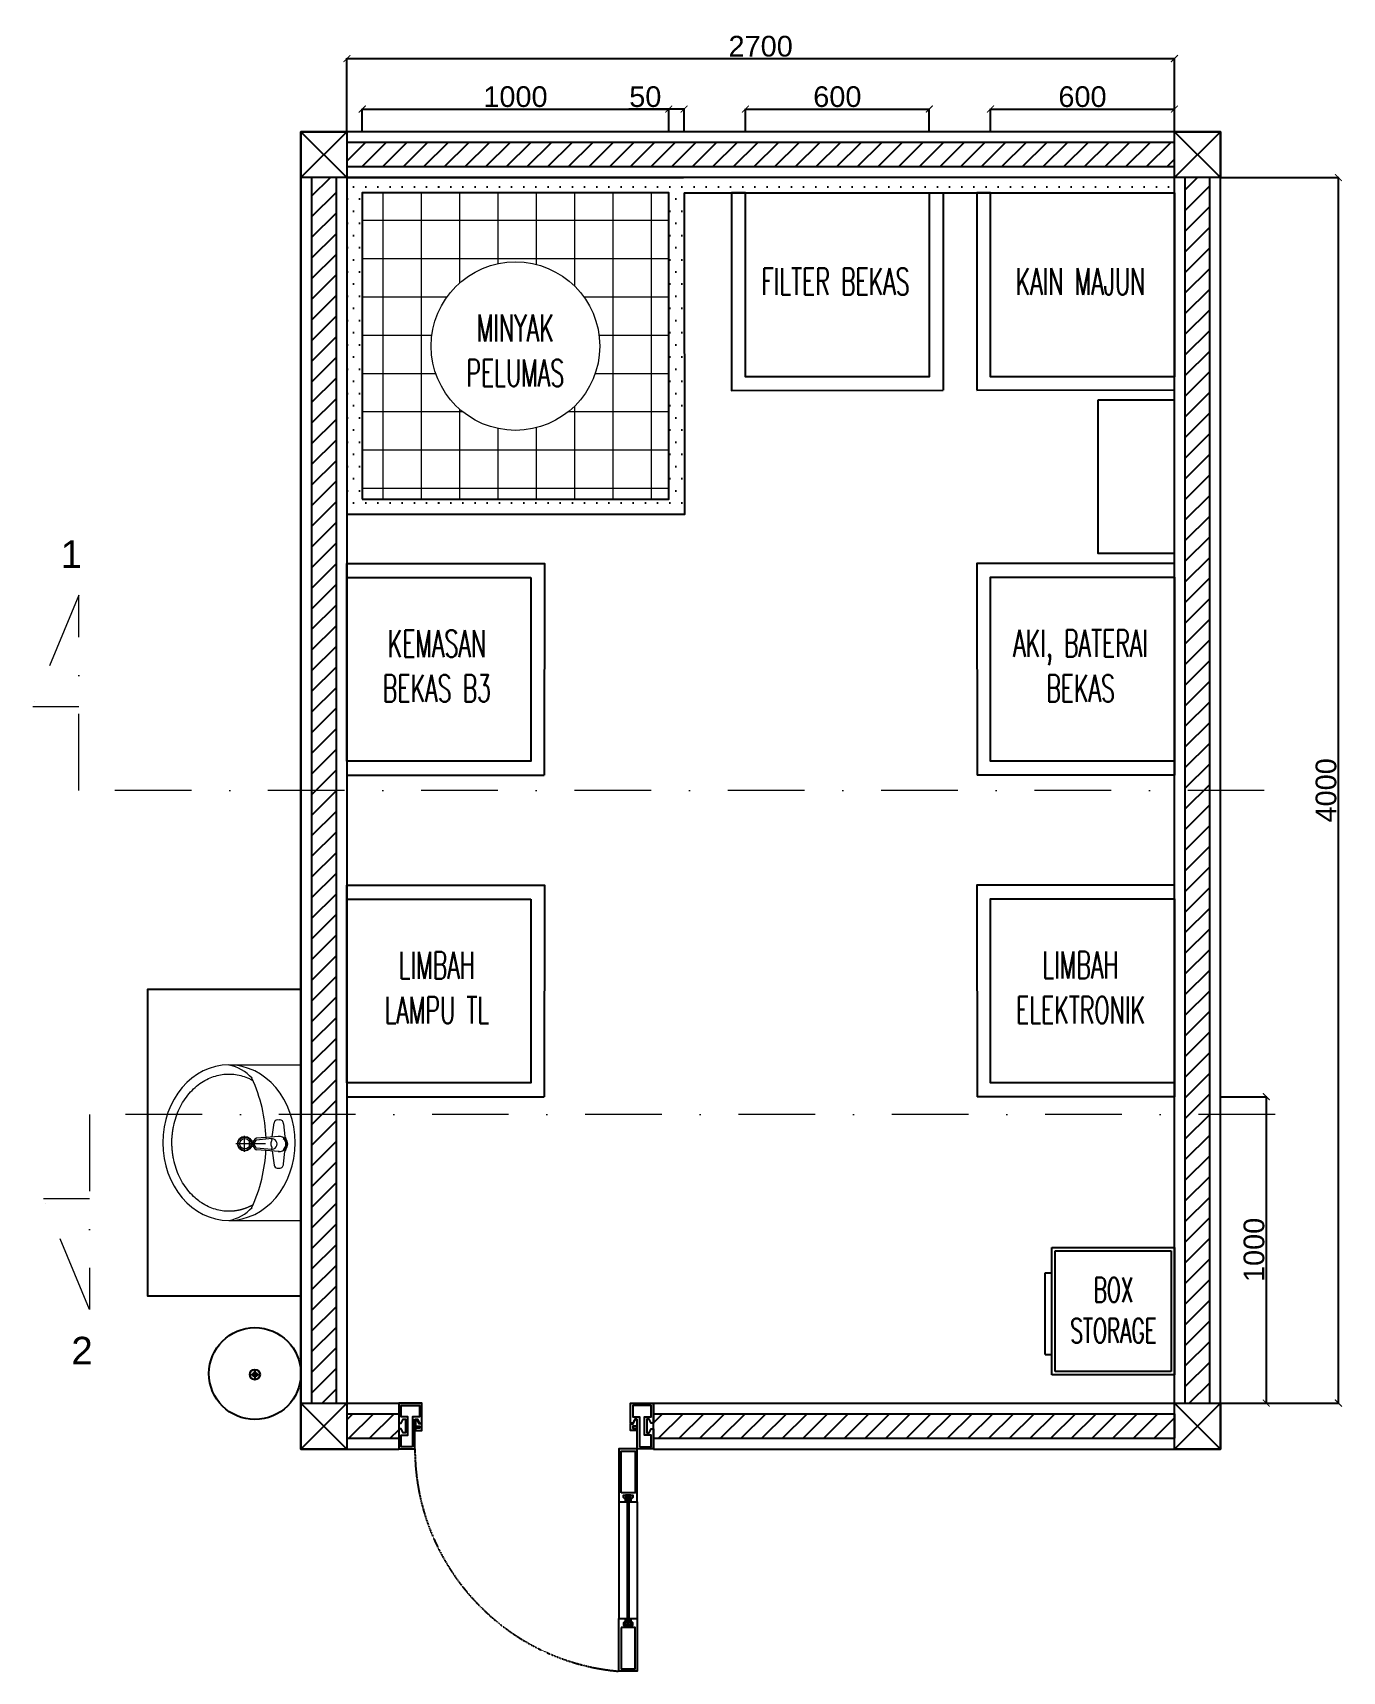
# Model space of a CAD drawing. Header units: millimetres. Extents: x -115011 to 94068, y -14280 to 53583.
# Drawn here: x 26041 to 30314, y -14280 to -8932 of the extents above; entities that cross this region are included whole.
import ezdxf

# ---------------------------------------------------------------- set-up
doc = ezdxf.new("R2010")
doc.units = ezdxf.units.MM
doc.linetypes.add('DASHDOT', pattern=[1, 0.5, -0.25, 0, -0.25])
doc.linetypes.add('HIDDEN', pattern=[0.375, 0.25, -0.125])
doc.layers.add('ALM', color=120, linetype='Continuous')
doc.layers.add('inst ME', color=7, linetype='Continuous', lineweight=13)
doc.styles.add('300', font='rs.shx', dxfattribs={"width": 0.6, "height": 100})
doc.styles.get("Standard").update_dxf_attribs({"font": 'arial.ttf'})
doc.dimstyles.new('ISO-25', dxfattribs={"dimtxt": 67.5, "dimasz": 22.5, "dimexe": 1.25, "dimexo": 0.625, "dimgap": 5.63, "dimtad": 1, "dimtoh": 1, "dimdec": 0, "dimtxsty": 'Standard', "dimblk": 'ARCHTICK', "dimcen": 2.5, "dimclrd": 40, "dimclre": 40, "dimclrt": 1, "dimadec": 0, "dimazin": 0, "dimtfac": 1, "dimtdec": 0, "dimtmove": 0, "dimatfit": 3, "dimldrblk": 'BOXFILLED', "dimfxl": 1, "dimarcsym": 0})
pattern_1 = [(45, (20797.434, -16697.138), (-33.67596, 33.67596), [])]

# ---------------------------------------------------------------- blocks, each defined once
blk = doc.blocks.new('A$C33FC0FF0')
at = {"lineweight": 5}
for p, q in [((0, 0.4507), (0.508, 0.4507)), ((0, 0.2159), (0, 0.4507)), ((0.508, 0.2159), (0.508, 0.4507)), ((0.1789, 0.3732), (0.1792, 0.3806)), ((0.1929, 0.3939), (0.2338, 0.3984)), ((0.2335, 0.3797), (0.2398, 0.3058)), ((0.2832, 0.3797), (0.277, 0.3058)), ((0.3236, 0.3939), (0.2827, 0.3984)), ((0.3375, 0.3732), (0.3372, 0.3806)), ((0.2354, 0.3571), (0.1891, 0.3634)), ((0.2409, 0.3556), (0.2454, 0.3058)), ((0.2576, 0.3357), (0.2576, 0.2387)), ((0.2759, 0.3552), (0.2714, 0.3058)), ((0.281, 0.3571), (0.3273, 0.3634)), ((0.2483, 0.2966), (0.2503, 0.2841)), ((0.2681, 0.2966), (0.2661, 0.2841)), ((0.2841, 0.267), (0.2315, 0.267))]:
    blk.add_line(p, q, dxfattribs=at)
for radius in [0.0238, 0.0218, 0.0168]:
    blk.add_circle((0.2574, 0.2676), radius, dxfattribs=at)
for centre, radius, start, end in [((0.1922, 0.381), 0.0129, 87.0247, 181.3762), ((0.2584, 0.3802), 0.0249, 351.5466, 188.4534), ((0.2328, 0.4098), 0.0115, 274.681, 310.7525), ((0.2584, 0.3802), 0.0277, 49.1745, 130.7525), ((0.2584, 0.3802), 0.0219, 37.1419, 142.8581), ((0.284, 0.4098), 0.0115, 229.1745, 265.319), ((0.3242, 0.381), 0.0129, 358.6238, 92.9753), ((0.2545, -0.1673), 0.5045, 91.752, 114.6686), ((0.1903, 0.3749), 0.0115, 188.6096, 263.9713), ((0.2584, 0.3555), 0.0175, 352.5304, 188.6494), ((0.2427, 0.3589), 0.00379, 241.8872, 322.8859), ((0.26, 0.3772), 0.0251, 235.2792, 265.1488), ((0.2557, 0.3798), 0.0276, 274.5723, 303.0138), ((0.2737, 0.3589), 0.00379, 217.1141, 298.1128), ((0.2545, -0.1673), 0.5045, 65.3314, 87.4489), ((0.3261, 0.3749), 0.0115, 276.0287, 351.3904), ((0.136, 0.1886), 0.1379, 131.9061, 168.5305), ((0.2584, 0.3149), 0.0207, 206.0612, 333.9388), ((0.2584, 0.3132), 0.015, 209.6977, 330.3023), ((0.2582, 0.2909), 0.0104, 220.6132, 319.3868), ((0.373, 0.1886), 0.1379, 11.4697, 48.0939)]:
    blk.add_arc(centre, radius, start, end, dxfattribs=at)
at = {"lineweight": 5, "extrusion": (5.55112e-17, -3.33067e-16, -1)}
blk.add_ellipse((0.254, 0.2159), major_axis=(0.254, 0), ratio=0.850394, dxfattribs=at)
at = {"lineweight": 5}
blk.add_open_spline([(0.4566, 0.295), (0.4577, 0.2931), (0.4587, 0.2912), (0.4603, 0.2883), (0.4607, 0.2873), (0.4617, 0.2854), (0.4622, 0.2844), (0.4627, 0.2832), (0.4629, 0.283), (0.4633, 0.282), (0.4636, 0.2813), (0.4644, 0.2796), (0.4648, 0.2786), (0.4657, 0.2767), (0.4661, 0.2757), (0.4668, 0.2737), (0.4672, 0.2728), (0.468, 0.2708), (0.4683, 0.2698), (0.469, 0.2679), (0.4694, 0.2669), (0.4699, 0.2655), (0.47, 0.265), (0.4703, 0.264), (0.4705, 0.2635), (0.4708, 0.2625), (0.471, 0.262), (0.4713, 0.2611), (0.4714, 0.2606), (0.4715, 0.2601), (0.4716, 0.2601), (0.4717, 0.2596), (0.4718, 0.2591), (0.4721, 0.2582), (0.4722, 0.2577), (0.4725, 0.2567), (0.4726, 0.2562), (0.4729, 0.2552), (0.473, 0.2548), (0.4734, 0.2533), (0.4736, 0.2523), (0.4741, 0.2504), (0.4743, 0.2494), (0.4747, 0.2475), (0.4749, 0.2465), (0.4753, 0.2446), (0.4755, 0.2437), (0.4758, 0.2417), (0.476, 0.2408), (0.4763, 0.2389), (0.4764, 0.2379), (0.4767, 0.236), (0.4768, 0.2351), (0.477, 0.2332), (0.4771, 0.2322), (0.4774, 0.2294), (0.4776, 0.2275), (0.4778, 0.2238), (0.4779, 0.2219), (0.478, 0.2191), (0.478, 0.2182), (0.478, 0.2168), (0.478, 0.2163), (0.478, 0.2159), (0.478, 0.2017), (0.476, 0.1868), (0.4693, 0.1641), (0.4665, 0.1565), (0.4595, 0.1415), (0.4553, 0.134), (0.4493, 0.1249), (0.448, 0.1231), (0.4429, 0.1159), (0.4387, 0.1106), (0.4281, 0.0987), (0.4214, 0.0921), (0.4069, 0.0798), (0.3992, 0.0741), (0.3828, 0.0636), (0.3742, 0.0588), (0.3564, 0.0503), (0.3473, 0.0466), (0.3286, 0.0403), (0.319, 0.0377), (0.305, 0.0347), (0.3003, 0.0339), (0.2908, 0.0324), (0.2861, 0.0318), (0.2769, 0.0308), (0.2722, 0.0304), (0.2631, 0.03), (0.2587, 0.0299), (0.2539, 0.0299), (0.2538, 0.0299), (0.2491, 0.0299), (0.2448, 0.03), (0.2358, 0.0304), (0.2311, 0.0308), (0.2219, 0.0318), (0.2172, 0.0324), (0.2077, 0.0339), (0.203, 0.0347), (0.189, 0.0377), (0.1794, 0.0403), (0.1607, 0.0466), (0.1516, 0.0503), (0.1338, 0.0588), (0.1252, 0.0636), (0.1088, 0.0741), (0.1011, 0.0798), (0.0866, 0.0921), (0.0799, 0.0987), (0.0678, 0.1123), (0.0623, 0.1195), (0.0527, 0.134), (0.0485, 0.1415), (0.0415, 0.1565), (0.0387, 0.1641), (0.032, 0.1868), (0.03, 0.2017), (0.03, 0.2301), (0.032, 0.245), (0.0387, 0.2676), (0.0415, 0.2752), (0.0469, 0.2866), (0.0489, 0.2906), (0.051, 0.2944)], degree=3, knots=[2.909358, 2.909358, 2.909358, 2.909358, 3.057135, 3.057135, 3.131023, 3.131023, 3.204911, 3.204911, 3.223577, 3.223577, 3.278799, 3.278799, 3.352687, 3.352687, 3.426575, 3.426575, 3.500463, 3.500463, 3.574351, 3.574351, 3.64824, 3.64824, 3.685184, 3.685184, 3.722128, 3.722128, 3.759072, 3.759072, 3.796016, 3.796016, 3.796675, 3.796675, 3.83296, 3.83296, 3.869904, 3.869904, 3.906848, 3.906848, 3.943792, 3.943792, 4.01768, 4.01768, 4.091568, 4.091568, 4.165457, 4.165457, 4.239345, 4.239345, 4.313233, 4.313233, 4.387121, 4.387121, 4.461009, 4.461009, 4.534897, 4.534897, 4.682673, 4.682673, 4.83045, 4.83045, 4.904338, 4.904338, 4.942871, 4.942871, 4.942871, 5.090647, 5.090647, 5.164535, 5.164535, 5.238424, 5.238424, 5.257089, 5.257089, 5.312312, 5.312312, 5.3862, 5.3862, 5.460088, 5.460088, 5.533976, 5.533976, 5.607864, 5.607864, 5.681752, 5.681752, 5.718696, 5.718696, 5.755641, 5.755641, 5.792585, 5.792585, 5.829529, 5.829529, 5.830188, 5.830188, 5.866473, 5.866473, 5.903417, 5.903417, 5.940361, 5.940361, 5.977305, 5.977305, 6.051193, 6.051193, 6.125081, 6.125081, 6.198969, 6.198969, 6.272857, 6.272857, 6.346746, 6.346746, 6.420634, 6.420634, 6.494522, 6.494522, 6.56841, 6.56841, 6.716186, 6.716186, 6.863963, 6.863963, 6.937851, 6.937851, 6.976384, 6.976384, 6.976384, 6.976384], dxfattribs=at)
blk = doc.blocks.new('_ArchTick')
at = {"color": 0, "linetype": 'ByBlock', "const_width": 0.15}
blk.add_lwpolyline([(-0.5, -0.5), (0.5, 0.5)], dxfattribs=at)
blk = doc.blocks.new('*D11')
at = {"color": 40, "lineweight": -2, "transparency": 16777216}
for p, q in [((29916.9, -9404.6), (30302.5, -9404.6)), ((30301.3, -13404.6), (30301.3, -9404.6)), ((29916.9, -13404.6), (30302.5, -13404.6))]:
    blk.add_line(p, q, dxfattribs=at)
at = {"layer": 'Defpoints', "color": 0, "transparency": 16777216}
for p in [(29916.3, -9404.6), (30301.3, -9404.6), (29916.3, -13404.6)]:
    blk.add_point(p, dxfattribs=at)
at = {"color": 40, "lineweight": -2, "transparency": 16777216, "xscale": 22.5, "yscale": 22.5, "zscale": 22.5}
for p, rotation in [((30301.3, -9404.6), 90), ((30301.3, -13404.6), 270)]:
    blk.add_blockref('_ArchTick', p, dxfattribs=dict(at, rotation=rotation))
at = {"color": 1, "transparency": 16777216, "insert": (30261.2, -11404.6), "char_height": 67.5, "attachment_point": 5, "rotation": 90}
blk.add_mtext('4000', dxfattribs=at)
blk = doc.blocks.new('_BoxFilled')
at = {"color": 0, "linetype": 'ByBlock', "lineweight": -2}
blk.add_line((-0.5, 0), (-1, 0), dxfattribs=at)
at = {"color": 0, "linetype": 'ByBlock'}
blk.add_solid([(-0.5, 0.5), (0.5, 0.5), (-0.5, -0.5), (0.5, -0.5)], dxfattribs=at)
blk = doc.blocks.new('*D12')
at = {"color": 40, "lineweight": -2, "transparency": 16777216}
for p, q in [((27066.3, -9254), (27066.3, -9014.9)), ((27066.3, -9016.2), (29766.3, -9016.2)), ((29766.3, -9254), (29766.3, -9014.9))]:
    blk.add_line(p, q, dxfattribs=at)
at = {"layer": 'Defpoints', "color": 0, "transparency": 16777216}
for p in [(29766.3, -9016.2), (27066.3, -9254.6), (29766.3, -9254.6)]:
    blk.add_point(p, dxfattribs=at)
at = {"color": 40, "lineweight": -2, "transparency": 16777216, "xscale": 22.5, "yscale": 22.5, "zscale": 22.5, "rotation": 180}
blk.add_blockref('_ArchTick', (27066.3, -9016.2), dxfattribs=at)
at = {"color": 40, "lineweight": -2, "transparency": 16777216, "xscale": 22.5, "yscale": 22.5, "zscale": 22.5}
blk.add_blockref('_ArchTick', (29766.3, -9016.2), dxfattribs=at)
at = {"color": 1, "transparency": 16777216, "insert": (28416.3, -8976.1), "char_height": 67.5, "attachment_point": 5}
blk.add_mtext('2700', dxfattribs=at)
blk = doc.blocks.new('*D13')
at = {"color": 40, "lineweight": -2, "transparency": 16777216}
for p, q in [((27116.3, -9254), (27116.3, -9179.6)), ((27116.3, -9180.8), (28116.3, -9180.8)), ((28116.3, -9254), (28116.3, -9179.6))]:
    blk.add_line(p, q, dxfattribs=at)
at = {"layer": 'Defpoints', "color": 0, "transparency": 16777216}
for p in [(28116.3, -9180.8), (27116.3, -9254.6), (28116.3, -9254.6)]:
    blk.add_point(p, dxfattribs=at)
at = {"color": 40, "lineweight": -2, "transparency": 16777216, "xscale": 22.5, "yscale": 22.5, "zscale": 22.5, "rotation": 180}
blk.add_blockref('_ArchTick', (27116.3, -9180.8), dxfattribs=at)
at = {"color": 40, "lineweight": -2, "transparency": 16777216, "xscale": 22.5, "yscale": 22.5, "zscale": 22.5}
blk.add_blockref('_ArchTick', (28116.3, -9180.8), dxfattribs=at)
at = {"color": 1, "transparency": 16777216, "insert": (27616.3, -9140.7), "char_height": 67.5, "attachment_point": 5}
blk.add_mtext('1000', dxfattribs=at)
blk = doc.blocks.new('*D14')
at = {"color": 40, "lineweight": -2, "transparency": 16777216}
for p, q in [((28116.3, -9180.8), (27986, -9180.8)), ((28116.3, -9254), (28116.3, -9179.6)), ((28166.5, -9180.8), (28116.3, -9180.8)), ((28166.5, -9254), (28166.5, -9179.6))]:
    blk.add_line(p, q, dxfattribs=at)
at = {"layer": 'Defpoints', "color": 0, "transparency": 16777216}
for p in [(28116.3, -9180.8), (28116.3, -9254.6), (28166.5, -9254.6)]:
    blk.add_point(p, dxfattribs=at)
at = {"color": 40, "lineweight": -2, "transparency": 16777216, "xscale": 22.5, "yscale": 22.5, "zscale": 22.5, "rotation": 180}
blk.add_blockref('_ArchTick', (28116.3, -9180.8), dxfattribs=at)
at = {"color": 40, "lineweight": -2, "transparency": 16777216, "xscale": 22.5, "yscale": 22.5, "zscale": 22.5}
blk.add_blockref('_ArchTick', (28166.5, -9180.8), dxfattribs=at)
at = {"color": 1, "transparency": 16777216, "insert": (28039.9, -9140.7), "char_height": 67.5, "attachment_point": 5}
blk.add_mtext('50', dxfattribs=at)
blk = doc.blocks.new('*D15')
at = {"color": 40, "lineweight": -2, "transparency": 16777216}
for p, q in [((28366.5, -9254), (28366.5, -9179.6)), ((28366.5, -9180.8), (28966.5, -9180.8)), ((28966.5, -9254), (28966.5, -9179.6))]:
    blk.add_line(p, q, dxfattribs=at)
at = {"layer": 'Defpoints', "color": 0, "transparency": 16777216}
for p in [(28966.5, -9180.8), (28366.5, -9254.6), (28966.5, -9254.6)]:
    blk.add_point(p, dxfattribs=at)
at = {"color": 40, "lineweight": -2, "transparency": 16777216, "xscale": 22.5, "yscale": 22.5, "zscale": 22.5, "rotation": 180}
blk.add_blockref('_ArchTick', (28366.5, -9180.8), dxfattribs=at)
at = {"color": 40, "lineweight": -2, "transparency": 16777216, "xscale": 22.5, "yscale": 22.5, "zscale": 22.5}
blk.add_blockref('_ArchTick', (28966.5, -9180.8), dxfattribs=at)
at = {"color": 1, "transparency": 16777216, "insert": (28666.5, -9140.7), "char_height": 67.5, "attachment_point": 5}
blk.add_mtext('600', dxfattribs=at)
blk = doc.blocks.new('*D16')
at = {"color": 40, "lineweight": -2, "transparency": 16777216}
for p, q in [((29166.3, -9254), (29166.3, -9179.6)), ((29166.3, -9180.8), (29766.3, -9180.8)), ((29766.3, -9254), (29766.3, -9179.6))]:
    blk.add_line(p, q, dxfattribs=at)
at = {"layer": 'Defpoints', "color": 0, "transparency": 16777216}
for p in [(29766.3, -9180.8), (29166.3, -9254.6), (29766.3, -9254.6)]:
    blk.add_point(p, dxfattribs=at)
at = {"color": 40, "lineweight": -2, "transparency": 16777216, "xscale": 22.5, "yscale": 22.5, "zscale": 22.5, "rotation": 180}
blk.add_blockref('_ArchTick', (29166.3, -9180.8), dxfattribs=at)
at = {"color": 40, "lineweight": -2, "transparency": 16777216, "xscale": 22.5, "yscale": 22.5, "zscale": 22.5}
blk.add_blockref('_ArchTick', (29766.3, -9180.8), dxfattribs=at)
at = {"color": 1, "transparency": 16777216, "insert": (29466.3, -9140.7), "char_height": 67.5, "attachment_point": 5}
blk.add_mtext('600', dxfattribs=at)
blk = doc.blocks.new('*D17')
at = {"color": 40, "lineweight": -2, "transparency": 16777216}
for p, q in [((29916.9, -12404.6), (30067.5, -12404.6)), ((30066.2, -13404.6), (30066.2, -12404.6)), ((29916.9, -13404.6), (30067.5, -13404.6))]:
    blk.add_line(p, q, dxfattribs=at)
at = {"layer": 'Defpoints', "color": 0, "transparency": 16777216}
for p in [(29916.3, -12404.6), (30066.2, -12404.6), (29916.3, -13404.6)]:
    blk.add_point(p, dxfattribs=at)
at = {"color": 40, "lineweight": -2, "transparency": 16777216, "xscale": 22.5, "yscale": 22.5, "zscale": 22.5}
for p, rotation in [((30066.2, -12404.6), 90), ((30066.2, -13404.6), 270)]:
    blk.add_blockref('_ArchTick', p, dxfattribs=dict(at, rotation=rotation))
at = {"color": 1, "transparency": 16777216, "insert": (30026.2, -12904.6), "char_height": 67.5, "attachment_point": 5, "rotation": 90}
blk.add_mtext('1000', dxfattribs=at)

msp = doc.modelspace()

# ---------------------------------------------------------------- hatches: boundary and pattern name
at = {"true_color": 0xed1f24}
h = msp.add_hatch(dxfattribs=at)
h.set_pattern_fill('ANSI31', color=240, scale=15)
h.set_pattern_definition(pattern_1)
h.paths.add_polyline_path([(29881.3, -9404.6), (29801.3, -9404.6), (29801.3, -13404.6), (29881.3, -13404.6)])
h.paths.add_polyline_path([(27066.3, -9289.6), (27066.3, -9369.6), (29766.3, -9369.6), (29766.3, -9289.6)])
h.paths.add_polyline_path([(26951.3, -13404.6), (27031.3, -13404.6), (27031.3, -9404.6), (26951.3, -9404.6)])
h = msp.add_hatch()
h.set_pattern_fill('DOTS', color=256, scale=25)
h.set_pattern_definition([(0, (20797.434, -16697.138), (19.84375, 39.6875), [0, -39.6875])])
h.paths.add_polyline_path([(29766.3, -9404.6), (27066.3, -9404.6), (27066.3, -10504.6), (28166.3, -10504.6), (28164.5, -9454.6), (29766.3, -9454.6)])
h.paths.add_polyline_path([(28116.3, -9454.6), (28116.3, -10454.6), (27116.3, -10454.6), (27116.3, -9454.6)], flags=16)
h = msp.add_hatch(dxfattribs=at)
h.set_pattern_fill('ANSI31', color=240, scale=15)
h.set_pattern_definition(pattern_1)
h.paths.add_polyline_path([(27066.3, -13439.6), (27066.3, -13519.6), (27235.9, -13519.6), (27235.9, -13439.6)])
h = msp.add_hatch(dxfattribs=at)
h.set_pattern_fill('ANSI31', color=240, scale=15)
h.set_pattern_definition([(45, (20525.087, -16697.138), (-33.67596, 33.67596), [])])
h.paths.add_polyline_path([(28005.6, -13457), (27998.9, -13470.5), (27999.8, -13472), (28006.5, -13458.5)])
h = msp.add_hatch(dxfattribs=at)
h.set_pattern_fill('ANSI31', color=240, scale=15)
h.set_pattern_definition(pattern_1)
h.paths.add_polyline_path([(28066.3, -13439.6), (28066.3, -13519.6), (29766.3, -13519.6), (29766.3, -13439.6)])
at = {"layer": 'inst ME'}
h = msp.add_hatch(dxfattribs=at)
h.set_pattern_fill('ANSI37', color=129, scale=1000, angle=45)
h.set_pattern_definition([(90, (25059.59, -22418.51), (-125, 0), []), (180, (25059.59, -22418.51), (-7e-15, -125), [])])
h.paths.add_polyline_path([(28116.3, -9454.6), (27116.3, -9454.6), (27116.3, -10454.6), (28116.3, -10454.6)])
h.paths.add_polyline_path([(27891.3, -9954.6, -1), (27341.3, -9954.6, -1)], flags=16)
h.paths.add_polyline_path([(27493.3, -10034.7), (27738.4, -10034.7), (27738.4, -9902.7), (27493.3, -9902.7)], flags=8)

# ---------------------------------------------------------------- linework, layer by layer
at = {"linetype": 'Continuous'}
for p, q in [((29366.3, -12896.9), (29766.3, -12896.9)), ((29366.3, -13312.3), (29366.3, -12896.9)), ((29377.4, -12908), (29755.2, -12908)), ((29377.4, -13301.2), (29377.4, -12908)), ((29755.2, -12908), (29755.2, -13301.2)), ((29766.3, -12896.9), (29766.3, -13312.3)), ((29344.1, -12979), (29366.3, -12979)), ((29344.1, -13245.6), (29344.1, -12979)), ((29766.3, -13312.3), (29366.3, -13312.3)), ((29755.2, -13301.2), (29377.4, -13301.2))]:
    msp.add_line(p, q, dxfattribs=at)
for points in [[(28066.3, -13554.6), (29916.3, -13554.6), (29916.3, -9254.6), (26916.3, -9254.6), (26916.3, -13554.6), (27235.9, -13554.6)], [(29766.3, -9289.6), (27066.3, -9289.6)], [(26916.3, -13404.6), (26916.3, -9404.6)], [(26951.3, -9404.6), (26951.3, -13404.6)], [(27031.3, -9404.6), (27031.3, -13404.6)], [(29766.3, -9369.6), (27066.3, -9369.6)], [(27991.4, -13404.6), (29766.3, -13404.6), (29766.3, -9404.6), (27066.3, -9404.6), (27066.3, -13404.6)], [(27066.3, -9404.6), (27066.3, -10504.6)], [(27066.3, -9404.6), (28164.4, -9404.6)], [(29801.3, -13404.6), (29801.3, -9404.6)], [(29881.3, -13404.6), (29881.3, -9404.6)], [(28166.5, -9454.6), (28168.3, -10504.6), (27066.3, -10504.6)], [(27116.3, -10454.6), (28116.3, -10454.6), (28116.3, -9454.6), (27116.3, -9454.6), (27116.3, -10454.6)], [(28166.5, -9454.6), (29766.3, -9454.6)], [(28366.5, -9454.6), (28321.5, -9454.6), (28321.5, -10054.6), (28321.5, -10099.6), (29011.8, -10098.5)], [(28366.5, -9454.6), (28966.5, -9454.6), (28966.5, -10054.6), (28366.5, -10054.6), (28366.5, -9454.6)], [(28966.8, -9454.6), (29011.8, -9454.6), (29011.8, -10098.5)], [(29166.3, -9454.6), (29121.3, -9454.6), (29121.3, -10098.5)], [(29166.3, -9454.6), (29766.3, -9454.6), (29766.3, -10054.6), (29166.3, -10054.6), (29166.3, -9454.6)], [(29121.3, -10098.4), (29766.3, -10097.4)], [(29516.3, -10130.8), (29516.3, -10630.8), (29766.3, -10630.8), (29766.3, -10130.8), (29516.3, -10130.8)], [(27066.3, -10709.2), (27066.3, -10664.2), (27666.3, -10664.2), (27711.3, -10664.2), (27710.2, -11354.6)], [(29766.3, -10709.2), (29766.3, -10664.2), (29166.3, -10664.2), (29121.3, -10664.2), (29122.3, -11354.6)], [(27666.3, -10709.6), (27666.3, -11309.6), (27066.3, -11309.6), (27066.3, -10709.6), (27666.3, -10709.6)], [(29766.3, -10709.2), (29766.3, -11309.2), (29166.3, -11309.2), (29166.3, -10709.2), (29766.3, -10709.2)], [(27066.3, -11309.6), (27066.3, -11354.6), (27710.2, -11354.6)], [(29766.3, -11309.6), (29766.3, -11354.6), (29122.3, -11354.6)], [(27066.3, -11759.2), (27066.3, -11714.2), (27666.3, -11714.2), (27711.3, -11714.2), (27710.2, -12404.6)], [(27666.3, -11759.6), (27666.3, -12359.6), (27066.3, -12359.6), (27066.3, -11759.6), (27666.3, -11759.6)], [(29766.3, -11759.2), (29766.3, -11714.2), (29166.3, -11714.2), (29121.3, -11714.2), (29122.3, -12404.6)], [(29766.3, -11759.2), (29766.3, -12359.2), (29166.3, -12359.2), (29166.3, -11759.2), (29766.3, -11759.2)], [(26916.3, -13554.6), (26916.3, -13054.6), (26916.3, -12054.6), (26416.3, -12054.6), (26416.3, -13054.6), (26916.3, -13054.6)], [(27066.3, -12359.6), (27066.3, -12404.6), (27710.2, -12404.6)], [(29766.3, -12359.6), (29766.3, -12404.6), (29122.3, -12404.6)], [(29344.1, -13245.6), (29366.3, -13245.6)], [(26749.6, -13311.5), (26783, -13311.6)], [(26766.3, -13311.5), (26766.3, -13294.8)], [(26766.3, -13294.8), (26766.3, -13328.2)], [(27066.3, -13404.6), (27238.8, -13404.6)], [(27066.3, -13404.6), (27310.8, -13404.6)], [(27235.9, -13404.6), (27235.9, -13554.6)], [(28066.3, -13554.4), (28066.3, -13404.6)], [(27066.3, -13439.6), (27235.9, -13439.6)], [(28066.3, -13439.6), (29766.3, -13439.6)], [(29766.3, -13439.6), (29766.3, -13519.6)], [(27066.3, -13519.6), (27235.9, -13519.6)], [(28066.3, -13519.6), (29766.3, -13519.6)]]:
    msp.add_lwpolyline(points)
at = {"color": 1}
for points in [[(26916.3, -9254.6), (27066.3, -9254.6), (27066.3, -9404.6), (26916.3, -9404.6), (26916.3, -9254.6)], [(26916.3, -9404.6), (27066.3, -9254.6)], [(27066.3, -9404.6), (26916.3, -9254.6)], [(29766.3, -9254.6), (29916.3, -9254.6), (29916.3, -9404.6), (29766.3, -9404.6), (29766.3, -9254.6)], [(29766.3, -9404.6), (29916.3, -9254.6)], [(29916.3, -9404.6), (29766.3, -9254.6)], [(26916.3, -13404.6), (27066.3, -13404.6), (27066.3, -13554.6), (26916.3, -13554.6), (26916.3, -13404.6)], [(26916.3, -13554.6), (27066.3, -13404.6)], [(27066.3, -13554.6), (26916.3, -13404.6)], [(29766.3, -13404.6), (29916.3, -13404.6), (29916.3, -13554.6), (29766.3, -13554.6), (29766.3, -13404.6)], [(29766.3, -13554.6), (29916.3, -13404.6)], [(29916.3, -13554.6), (29766.3, -13404.6)]]:
    msp.add_lwpolyline(points, dxfattribs=at)
for centre, radius in [((26766.3, -13308.3), 150), ((26766.3, -13311.5), 16.7), ((26766.3, -13311.5), 6.71)]:
    msp.add_circle(centre, radius)
at = {"layer": 'ALM'}
for p, q in [((27954, -13726.6), (27954, -14107.6)), ((28013.9, -13726.6), (28013.9, -14107.6))]:
    msp.add_line(p, q, dxfattribs=at)
for points in [[(27288.3, -13457), (27296.6, -13457), (27303.3, -13470.5), (27310.8, -13470.5), (27310.8, -13404.6), (27235.9, -13404.6), (27235.9, -13470.5), (27243.4, -13470.5), (27250.1, -13457), (27257.6, -13457), (27257.6, -13479.5), (27257.6, -13501.9), (27250.1, -13501.9), (27243.4, -13488.5), (27235.9, -13488.5), (27235.9, -13554.4), (27288.3, -13554.4)], [(27280.8, -13546.9), (27243.4, -13546.9), (27243.4, -13509.4), (27265.1, -13509.4), (27265.1, -13479.5), (27265.1, -13449.5), (27243.4, -13449.5), (27243.4, -13412.1), (27303.3, -13412.1), (27303.3, -13449.5), (27280.8, -13449.5)], [(28013.9, -13457), (28005.6, -13457), (27998.9, -13470.5), (27991.4, -13470.5), (27991.4, -13404.6), (28066.3, -13404.6), (28066.3, -13470.5), (28058.8, -13470.5), (28052, -13457), (28044.6, -13457), (28044.6, -13479.5), (28044.6, -13501.9), (28052, -13501.9), (28058.8, -13488.5), (28066.3, -13488.5), (28066.3, -13554.4), (28013.9, -13554.4)], [(28021.3, -13546.9), (28058.8, -13546.9), (28058.8, -13509.4), (28037.1, -13509.4), (28037.1, -13479.5), (28037.1, -13449.5), (28058.8, -13449.5), (28058.8, -13412.1), (27998.9, -13412.1), (27998.9, -13449.5), (28021.3, -13449.5)], [(27310.8, -13472), (27302.4, -13472), (27295.6, -13458.5), (27289.8, -13458.5), (27289.8, -13479.5), (27303.3, -13479.5), (27303.3, -13487), (27289.8, -13487), (27289.8, -13494.5), (27310.8, -13494.5)], [(27991.4, -13472), (27999.8, -13472), (28006.5, -13458.5), (28012.4, -13458.5), (28012.4, -13479.5), (27998.9, -13479.5), (27998.9, -13487), (28012.4, -13487), (28012.4, -13494.5), (27991.4, -13494.5)], [(27974.9, -13726.6), (27974.9, -13719.1), (27968.9, -13712.3), (27968.9, -13704.9), (27998.9, -13704.9), (27998.9, -13712.3), (27992.9, -13719.1), (27992.9, -13726.6), (28013.9, -13726.6), (28013.9, -13554.4), (28006.4, -13554.4), (28006.4, -13554.4), (27961.4, -13554.4), (27961.4, -13554.4), (27954, -13554.4), (27954, -13726.6)], [(27961.4, -13697.4), (27961.4, -13561.8), (28006.4, -13561.8), (28006.4, -13697.4)], [(27974.9, -14107.6), (27974.9, -14115.1), (27968.9, -14121.9), (27968.9, -14129.4), (27998.9, -14129.4), (27998.9, -14121.9), (27992.9, -14115.1), (27992.9, -14107.6), (28013.9, -14107.6), (28013.9, -14279.9), (28006.4, -14279.9), (28006.4, -14279.9), (27961.4, -14279.9), (27961.4, -14279.9), (27954, -14279.9), (27954, -14107.6)], [(27961.4, -14136.8), (27961.4, -14272.4), (28006.4, -14272.4), (28006.4, -14136.8)]]:
    msp.add_lwpolyline(points, close=True, dxfattribs=at)
at = {"layer": 'ALM', "color": 251}
for points in [[(27980.9, -13726.6), (27980.9, -13710.8), (27986.9, -13710.8), (27986.9, -13726.6), (27992.9, -13726.6), (27992.9, -13704.9), (27974.9, -13704.9), (27974.9, -13726.6)], [(27986.9, -14123.4), (27986.9, -13710.8), (27980.9, -13710.8), (27980.9, -14123.4)], [(27980.9, -14107.6), (27980.9, -14123.4), (27986.9, -14123.4), (27986.9, -14107.6), (27992.9, -14107.6), (27992.9, -14129.4), (27974.9, -14129.4), (27974.9, -14107.6)]]:
    msp.add_lwpolyline(points, close=True, dxfattribs=at)
at = {"layer": 'ALM', "color": 251, "linetype": 'HIDDEN', "ltscale": 0.35}
msp.add_arc((28017.2, -13553.8), 728.9, 180.0472, 265.0231, dxfattribs=at)
at = {"layer": 'inst ME', "color": 252, "linetype": 'DASHDOT', "ltscale": 500}
for points in [[(30059.5, -11404.6), (26191.3, -11404.6), (26191.3, -10767.5), (26041.5, -11130.4), (26191.3, -11130.4)], [(30094.5, -12462.5), (26226.3, -12462.5), (26226.3, -13099.6), (26076.5, -12736.7), (26226.3, -12736.7)]]:
    msp.add_lwpolyline(points, dxfattribs=at)
at = {"layer": 'inst ME', "color": 5}
msp.add_circle((27616.3, -9954.6), 275, dxfattribs=at)

# ---------------------------------------------------------------- block references
at = {"color": 7, "xscale": 1000, "yscale": 1000, "zscale": 1000, "rotation": 270}
msp.add_blockref('A$C33FC0FF0', (26465.5, -12300.6), dxfattribs=at)

# ---------------------------------------------------------------- texts
at = {"layer": 'inst ME', "color": 3, "attachment_point": 5, "style": '300'}
for s, insert, char_height in [('\\A1;FILTER BEKAS', (28660.3, -9743.7), 88), ('\\A1;KAIN MAJUN', (29460.1, -9743.7), 88), ('\\A1;MINYAK \\PPELUMAS', (27615.8, -9968.7), 88), ('\\A1;KEMASAN \\PBEKAS B3', (27360.1, -10998.7), 88), ('\\A1;AKI, BATERAI\\PBEKAS', (29460.1, -10998.3), 88), ('\\A1;LIMBAH\\PLAMPU TL', (27360.1, -12048.7), 88), ('\\A1;LIMBAH \\PELEKTRONIK', (29460.1, -12048.3), 88), ('\\A1;BOX\\PSTORAGE', (29567.6, -13101.4), 80)]:
    msp.add_mtext(s, dxfattribs=dict(at, insert=insert, char_height=char_height))
at = {"layer": 'inst ME', "color": 3, "char_height": 90, "attachment_point": 5}
for s, insert in [('\\A1;1', (26167.2, -10633.8)), ('\\A1;2', (26202.2, -13233.3))]:
    msp.add_mtext(s, dxfattribs=dict(at, insert=insert))

# ---------------------------------------------------------------- dimensions: what is measured, and where the dimension line sits
for base, p1, p2, picture, middle in [((29766.3, -9016.2), (27066.3, -9254.6), (29766.3, -9254.6), '*D12', (28416.3, -8976.1)), ((28116.3, -9180.8), (27116.3, -9254.6), (28116.3, -9254.6), '*D13', (27616.3, -9140.7)), ((28116.3, -9180.8), (28166.5, -9254.6), (28116.3, -9254.6), '*D14', (28039.9, -9140.7)), ((28966.5, -9180.8), (28366.5, -9254.6), (28966.5, -9254.6), '*D15', (28666.5, -9140.7)), ((29766.3, -9180.8), (29166.3, -9254.6), (29766.3, -9254.6), '*D16', (29466.3, -9140.7))]:
    dim = msp.add_linear_dim(base=base, p1=p1, p2=p2, dimstyle='ISO-25')
    dim.commit()
    dim.dimension.update_dxf_attribs({"geometry": picture, "text_midpoint": middle})
dim = msp.add_linear_dim(base=(30301.3, -9404.6), p1=(29916.3, -13404.6), p2=(29916.3, -9404.6), angle=90, dimstyle='ISO-25')
dim.commit()
dim.dimension.update_dxf_attribs({"geometry": '*D11', "text_midpoint": (30261.2, -11404.6)})
dim = msp.add_linear_dim(base=(30066.2, -12404.6), p1=(29916.3, -13404.6), p2=(29916.3, -12404.6), angle=90, dimstyle='ISO-25')
dim.commit()
dim.dimension.update_dxf_attribs({"geometry": '*D17', "text_midpoint": (30066.2, -12904.6), "dimtype": 160})

doc.saveas('drawing.dxf')
